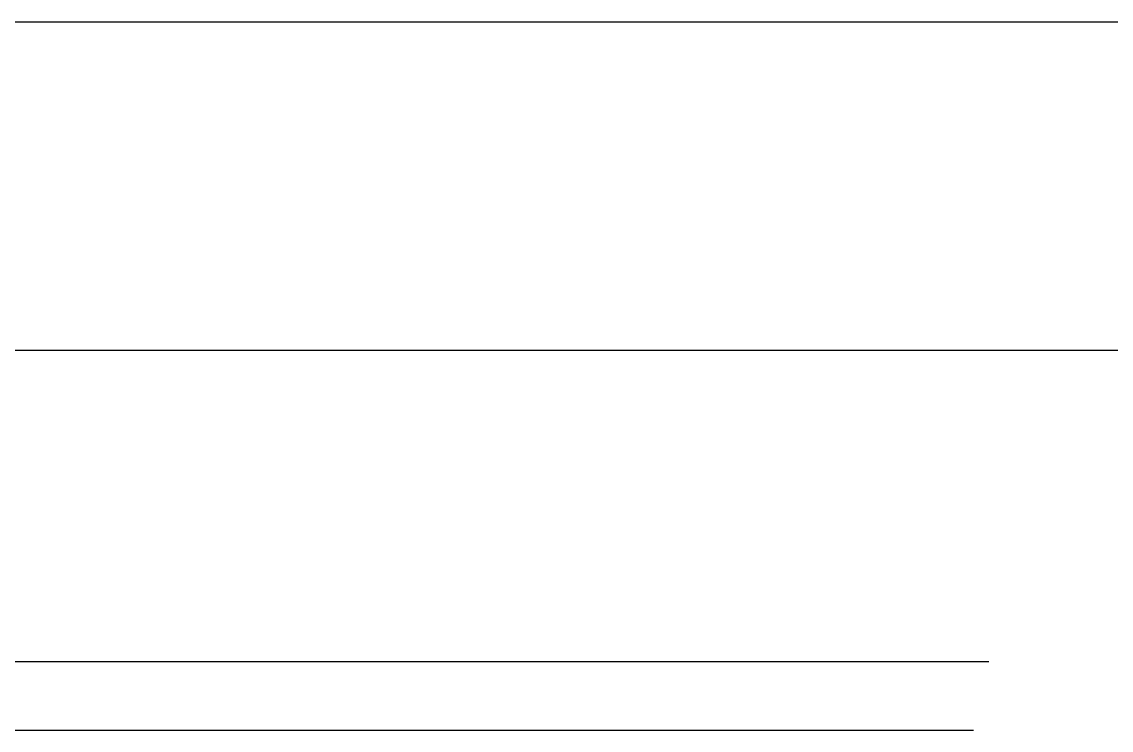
# Model space of a CAD drawing. Extents: x 152195838 to 160350639, y 364657247 to 370318102.
# Drawn here: x 157598635.2 to 157599049.8, y 365055643.8 to 365055913.4 of the extents above; entities that cross this region are included whole.
import ezdxf

# ---------------------------------------------------------------- set-up
doc = ezdxf.new("R2010")
doc.units = 0
doc.header["$MEASUREMENT"] = 0
doc.linetypes.add('HID', pattern=[2.3, 1.5, -0.8])
doc.layers.get('0').update_dxf_attribs({"linetype": 'CONTINUOUS'})
doc.layers.add('XR-PLAN$0$자동도어', color=4, linetype='CONTINUOUS')
doc.layers.add('㈜SE&C OPEN', color=9, linetype='HID')

# ---------------------------------------------------------------- blocks, each defined once
blk = doc.blocks.new('sa9w7er')
at = {"layer": 'XR-PLAN$0$자동도어', "linetype": 'Continuous'}
for p, q in [((1987824.65, 837629.84), (1986585.38, 837629.84)), ((1987824.65, 837629.84), (1986585.38, 837629.84)), ((1987824.65, 837504.84), (1986612.84, 837504.84)), ((1987824.65, 837504.84), (1986612.84, 837504.84))]:
    blk.add_line(p, q, dxfattribs=at)
at = {"layer": '㈜SE&C OPEN', "ltscale": 300}
for p, q in [((1990529.61, 837386.4), (1985221.29, 837386.4)), ((1990535.41, 837360.28), (1985215.49, 837360.28))]:
    blk.add_line(p, q, dxfattribs=at)

msp = doc.modelspace()

# ---------------------------------------------------------------- block references
at = {"linetype": 'Continuous', "ltscale": 5, "xscale": -1}
msp.add_blockref('sa9w7er', (159586322.7782, 364218283.562), dxfattribs=at)

doc.saveas('drawing.dxf')
